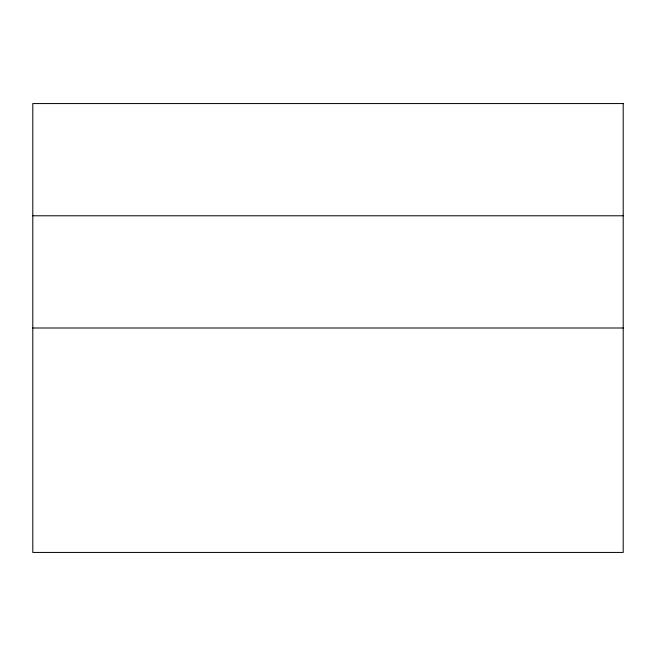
<?xml version="1.0" encoding="UTF-8"?>
<svg xmlns="http://www.w3.org/2000/svg" width="656" height="656" viewBox="0 0 656 656"><rect width="100%" height="100%" fill="white"/><g stroke="black" fill="none" stroke-linecap="round" stroke-linejoin="round"><path stroke-width="0.98" d="M32.8 215.783L623.2 215.783M32.8 328L623.2 328M623.2 103.566L32.8 103.566L32.8 552.434L623.2 552.434L623.2 103.566"/></g></svg>
